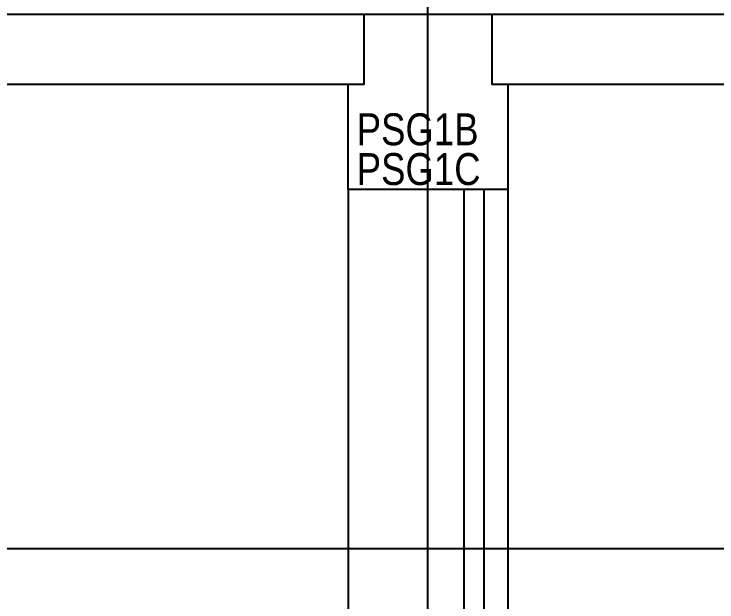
# Model space of a CAD drawing. Header units: millimetres. Extents: x 4754612 to 5801174, y 2368242 to 2777223.
# Drawn here: x 5035120 to 5039528, y 2427559 to 2431243 of the extents above; entities that cross this region are included whole.
import ezdxf
from ezdxf.enums import TextEntityAlignment as Align

# ---------------------------------------------------------------- set-up
doc = ezdxf.new("R2010")
doc.units = ezdxf.units.MM
doc.header["$LTSCALE"] = 1000
doc.linetypes.add('CEN', pattern=[6.2, 6, -0.1, 0, -0.1])
doc.layers.get('DEFPOINTS').update_dxf_attribs({"color": 151})
for name, color, linetype in [('A-ELE-8', 8, 'Continuous'), ('A-중심선', 10, 'CEN'), ('CON', 2, 'Continuous'), ('그라스울판넬', 7, 'Continuous')]:
    doc.layers.add(name, color=color, linetype=linetype)
doc.styles.add('A.NARROW', font='ARIALN.TTF')

# ---------------------------------------------------------------- blocks, each defined once
blk = doc.blocks.new('zw$CF19')
at = {"layer": 'CON'}
blk.add_lwpolyline([(-500, -1100), (-500, -440), (-400, -440), (-400, 0), (400, 0), (400, -440), (500, -440), (500, -1100)], close=True, dxfattribs=at)
at = {"layer": 'DEFPOINTS', "style": 'A.NARROW'}
for s, p in [('PSG1B', (-446.5, -722.3, 0)), ('PSG1C', (-446.5, -971.6, 0))]:
    blk.add_text(s, height=200, dxfattribs=at).set_placement(p, align=Align.MIDDLE_LEFT)

msp = doc.modelspace()

# ---------------------------------------------------------------- linework, layer by layer
at = {"layer": 'A-ELE-8'}
for p, q in [((5037215.782, 2430143.44), (5037215.782, 2421243.44)), ((5038215.782, 2430143.44), (5038215.782, 2421243.44))]:
    msp.add_line(p, q, dxfattribs=at)
at = {"layer": 'A-중심선', "ltscale": 5}
for p, q in [((5037715.782, 2403989.231), (5037715.782, 2488921.61)), ((4863973.343, 2427893.44), (5174125.782, 2427893.44))]:
    msp.add_line(p, q, dxfattribs=at)
at = {"layer": 'CON'}
for p, q in [((4905315.782, 2431243.44), (5059815.784, 2431243.428)), ((5027215.782, 2430803.44), (5037215.782, 2430803.44)), ((5038215.782, 2430803.44), (5048215.782, 2430803.44))]:
    msp.add_line(p, q, dxfattribs=at)
at = {"layer": '그라스울판넬'}
for p, q in [((5037940.782, 2430143.44), (5037940.782, 2426243.44)), ((5038065.782, 2430143.44), (5038065.782, 2426243.44))]:
    msp.add_line(p, q, dxfattribs=at)

# ---------------------------------------------------------------- block references
at = {"layer": 'CON'}
msp.add_blockref('zw$CF19', (5037715.782, 2431243.44), dxfattribs=at)

doc.saveas('drawing.dxf')
